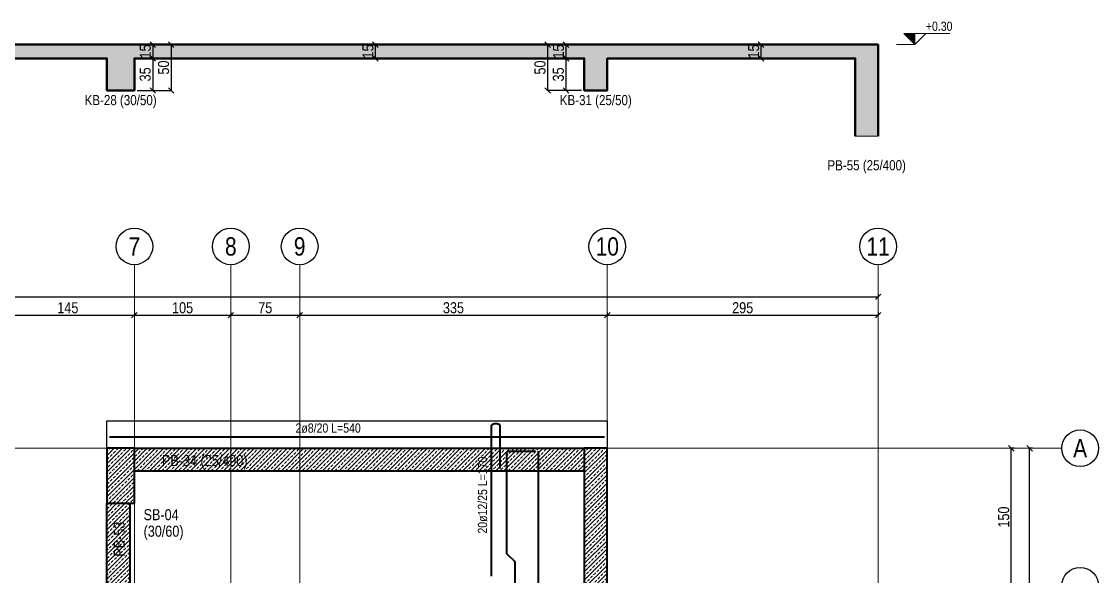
# Model space of a CAD drawing. Header units: millimetres. Extents: x 1379 to 4554, y 556 to 2850.
# Drawn here: x 3341 to 4514, y 2245 to 2850 of the extents above; entities that cross this region are included whole.
import ezdxf
from ezdxf.enums import TextEntityAlignment as Align

# ---------------------------------------------------------------- set-up
doc = ezdxf.new("R2010")
doc.units = ezdxf.units.MM
doc.linetypes.add('DASHED', pattern=[0.75, 0.5, -0.25])
for name, color, linetype, lineweight in [('AKS BALONU (BEYKENT)', 7, 'Continuous', 30), ('AKS CIZGISI (BEYKENT)', 252, 'DASHED', 20), ('AKS OLCU (BEYKENT)', 6, 'Continuous', 18), ('AKS YAZISI (BEYKENT)', 3, 'Continuous', 20), ('DONATI (BEYKENT)', 4, 'Continuous', 40), ('DONATI YAZISI (BEYKENT)', 3, 'Continuous', 20), ('KAT SINIRI (BEYKENT)', 41, 'Continuous', 25), ('KESIT CIZGISI (BEYKENT)', 3, 'Continuous', 50), ('KESIT SINIRI (BEYKENT)', 241, 'DASHED', 20), ('KIRIS ISMI (BEYKENT)', 40, 'Continuous', 20), ('KOLON (BEYKENT)', 3, 'Continuous', 40), ('KOLON ISMI (BEYKENT)', 91, 'Continuous', 20), ('KOT CIZGISI (BEYKENT)', 7, 'Continuous', 20), ('KOT YAZI (BEYKENT)', 7, 'Continuous', 20), ('OLCU (BEYKENT)', 14, 'Continuous', 20), ('PERDE (BEYKENT)', 6, 'Continuous', 40), ('PERDE ISMI (BEYKENT)', 240, 'Continuous', 20), ('TARAMA (BEYKENT)', 8, 'Continuous', 15)]:
    doc.layers.add(name, color=color, linetype=linetype, lineweight=lineweight)
doc.styles.add('DONATI YAZISI (BEYKENT)', font='')
doc.styles.add('YAZI (BEYKENT)', font='')
doc.styles.get('DONATI YAZISI (BEYKENT)').set_extended_font_data('Bahnschrift Light Condensed')
doc.styles.get('YAZI (BEYKENT)').set_extended_font_data('Bahnschrift Light Condensed')
doc.dimstyles.new('AKS_OLCU', dxfattribs={"dimtxt": 12, "dimasz": 3, "dimexe": 0.18, "dimexo": 3, "dimgap": 2, "dimtad": 1, "dimdec": 0, "dimrnd": 0.5, "dimzin": 12, "dimdsep": 46, "dimtxsty": 'YAZI (BEYKENT)', "dimtsz": 3, "dimcen": 0.09, "dimclrt": 7, "dimadec": 0, "dimazin": 0, "dimtfac": 1, "dimtdec": 4, "dimtix": 1, "dimtmove": 0, "dimatfit": 3, "dimfxl": 1, "dimtolj": 1, "dimtzin": 0, "dimarcsym": 0})
doc.dimstyles.new('PLAN_OLCU', dxfattribs={"dimtxt": 12, "dimasz": 3, "dimexe": 0.18, "dimexo": 3, "dimgap": 2, "dimtad": 1, "dimdec": 0, "dimrnd": 0.5, "dimzin": 12, "dimdsep": 46, "dimtxsty": 'YAZI (BEYKENT)', "dimtsz": 3, "dimcen": 0.09, "dimclrt": 7, "dimadec": 0, "dimazin": 0, "dimtfac": 1, "dimtdec": 4, "dimtix": 1, "dimtmove": 0, "dimatfit": 3, "dimfxl": 1, "dimtolj": 1, "dimtzin": 0, "dimarcsym": 0})
pattern_1 = [(45, (-63964.3465, -21549.063), (-4.49012806, 4.49012806), []), (45, (-63959.8563, -21549.063), (-4.49012806, 4.49012806), [3.175, -1.5875])]

# ---------------------------------------------------------------- blocks, each defined once
blk = doc.blocks.new('*D97')
at = {"layer": 'Defpoints', "color": 0, "transparency": 16777216}
for p in [(3464.4, 2824.4), (3464.4, 2809.4), (3484.4, 2809.4)]:
    blk.add_point(p, dxfattribs=at)
at = {"layer": 'OLCU (BEYKENT)', "color": 0, "lineweight": -2, "transparency": 16777216}
for p, q in [((3487.4, 2821.4), (3481.4, 2827.4)), ((3467.4, 2824.4), (3484.5, 2824.4)), ((3484.4, 2824.4), (3484.4, 2809.4)), ((3467.4, 2809.4), (3484.5, 2809.4)), ((3487.4, 2806.4), (3481.4, 2812.4))]:
    blk.add_line(p, q, dxfattribs=at)
at = {"layer": 'OLCU (BEYKENT)', "color": 7, "lineweight": 20, "transparency": 16777216, "insert": (3476.3, 2816.9), "char_height": 12, "attachment_point": 5, "rotation": 90, "style": 'YAZI (BEYKENT)'}
blk.add_mtext('\\A1;15', dxfattribs=at)
blk = doc.blocks.new('*D98')
at = {"layer": 'Defpoints', "color": 0, "transparency": 16777216}
for p in [(3464.4, 2809.4), (3464.4, 2774.4), (3484.4, 2774.4)]:
    blk.add_point(p, dxfattribs=at)
at = {"layer": 'OLCU (BEYKENT)', "color": 0, "lineweight": -2, "transparency": 16777216}
for p, q in [((3467.4, 2809.4), (3484.5, 2809.4)), ((3487.4, 2806.4), (3481.4, 2812.4)), ((3484.4, 2809.4), (3484.4, 2774.4)), ((3467.4, 2774.4), (3484.5, 2774.4)), ((3487.4, 2771.4), (3481.4, 2777.4))]:
    blk.add_line(p, q, dxfattribs=at)
at = {"layer": 'OLCU (BEYKENT)', "color": 7, "lineweight": 20, "transparency": 16777216, "insert": (3476.2, 2791.9), "char_height": 12, "attachment_point": 5, "rotation": 90, "style": 'YAZI (BEYKENT)'}
blk.add_mtext('\\A1;35', dxfattribs=at)
blk = doc.blocks.new('*D99')
at = {"layer": 'Defpoints', "color": 0, "transparency": 16777216}
for p in [(3464.4, 2824.4), (3464.4, 2774.4), (3504.4, 2774.4)]:
    blk.add_point(p, dxfattribs=at)
at = {"layer": 'OLCU (BEYKENT)', "color": 0, "lineweight": -2, "transparency": 16777216}
for p, q in [((3507.4, 2821.4), (3501.4, 2827.4)), ((3467.4, 2824.4), (3504.5, 2824.4)), ((3504.4, 2824.4), (3504.4, 2774.4)), ((3467.4, 2774.4), (3504.5, 2774.4)), ((3507.4, 2771.4), (3501.4, 2777.4))]:
    blk.add_line(p, q, dxfattribs=at)
at = {"layer": 'OLCU (BEYKENT)', "color": 7, "lineweight": 20, "transparency": 16777216, "insert": (3496.2, 2799.4), "char_height": 12, "attachment_point": 5, "rotation": 90, "style": 'YAZI (BEYKENT)'}
blk.add_mtext('\\A1;50', dxfattribs=at)
blk = doc.blocks.new('*D100')
at = {"layer": 'Defpoints', "color": 0, "transparency": 16777216}
for p in [(3954.4, 2824.4), (3934.4, 2809.4), (3954.4, 2809.4)]:
    blk.add_point(p, dxfattribs=at)
at = {"layer": 'OLCU (BEYKENT)', "color": 0, "lineweight": -2, "transparency": 16777216}
for p, q in [((3937.4, 2821.4), (3931.4, 2827.4)), ((3951.4, 2824.4), (3934.2, 2824.4)), ((3934.4, 2824.4), (3934.4, 2809.4)), ((3937.4, 2806.4), (3931.4, 2812.4)), ((3951.4, 2809.4), (3934.2, 2809.4))]:
    blk.add_line(p, q, dxfattribs=at)
at = {"layer": 'OLCU (BEYKENT)', "color": 7, "lineweight": 20, "transparency": 16777216, "insert": (3926.3, 2816.9), "char_height": 12, "attachment_point": 5, "rotation": 90, "style": 'YAZI (BEYKENT)'}
blk.add_mtext('\\A1;15', dxfattribs=at)
blk = doc.blocks.new('*D101')
at = {"layer": 'Defpoints', "color": 0, "transparency": 16777216}
for p in [(3954.4, 2809.4), (3934.4, 2774.4), (3954.4, 2774.4)]:
    blk.add_point(p, dxfattribs=at)
at = {"layer": 'OLCU (BEYKENT)', "color": 0, "lineweight": -2, "transparency": 16777216}
for p, q in [((3937.4, 2806.4), (3931.4, 2812.4)), ((3951.4, 2809.4), (3934.2, 2809.4)), ((3934.4, 2809.4), (3934.4, 2774.4)), ((3937.4, 2771.4), (3931.4, 2777.4)), ((3951.4, 2774.4), (3934.2, 2774.4))]:
    blk.add_line(p, q, dxfattribs=at)
at = {"layer": 'OLCU (BEYKENT)', "color": 7, "lineweight": 20, "transparency": 16777216, "insert": (3926.2, 2791.9), "char_height": 12, "attachment_point": 5, "rotation": 90, "style": 'YAZI (BEYKENT)'}
blk.add_mtext('\\A1;35', dxfattribs=at)
blk = doc.blocks.new('*D102')
at = {"layer": 'Defpoints', "color": 0, "transparency": 16777216}
for p in [(3954.4, 2824.4), (3914.4, 2774.4), (3954.4, 2774.4)]:
    blk.add_point(p, dxfattribs=at)
at = {"layer": 'OLCU (BEYKENT)', "color": 0, "lineweight": -2, "transparency": 16777216}
for p, q in [((3917.4, 2821.4), (3911.4, 2827.4)), ((3951.4, 2824.4), (3914.2, 2824.4)), ((3914.4, 2824.4), (3914.4, 2774.4)), ((3917.4, 2771.4), (3911.4, 2777.4)), ((3951.4, 2774.4), (3914.2, 2774.4))]:
    blk.add_line(p, q, dxfattribs=at)
at = {"layer": 'OLCU (BEYKENT)', "color": 7, "lineweight": 20, "transparency": 16777216, "insert": (3906.2, 2799.4), "char_height": 12, "attachment_point": 5, "rotation": 90, "style": 'YAZI (BEYKENT)'}
blk.add_mtext('\\A1;50', dxfattribs=at)
blk = doc.blocks.new('*D104')
at = {"layer": 'Defpoints', "color": 0, "transparency": 16777216}
for p in [(3706.9, 2824.4), (3726.9, 2824.4), (3706.9, 2809.4)]:
    blk.add_point(p, dxfattribs=at)
at = {"layer": 'OLCU (BEYKENT)', "color": 0, "lineweight": -2, "transparency": 16777216}
for p, q in [((3729.9, 2821.4), (3723.9, 2827.4)), ((3709.9, 2824.4), (3727, 2824.4)), ((3726.9, 2809.4), (3726.9, 2824.4)), ((3709.9, 2809.4), (3727, 2809.4)), ((3729.9, 2806.4), (3723.9, 2812.4))]:
    blk.add_line(p, q, dxfattribs=at)
at = {"layer": 'OLCU (BEYKENT)', "color": 7, "lineweight": 20, "transparency": 16777216, "insert": (3718.8, 2816.9), "char_height": 12, "attachment_point": 5, "rotation": 90, "style": 'YAZI (BEYKENT)'}
blk.add_mtext('\\A1;15', dxfattribs=at)
blk = doc.blocks.new('*D108')
at = {"layer": 'Defpoints', "color": 0, "transparency": 16777216}
for p in [(4126.9, 2824.4), (4146.9, 2824.4), (4126.9, 2809.4)]:
    blk.add_point(p, dxfattribs=at)
at = {"layer": 'OLCU (BEYKENT)', "color": 0, "lineweight": -2, "transparency": 16777216}
for p, q in [((4149.9, 2821.4), (4143.9, 2827.4)), ((4129.9, 2824.4), (4147, 2824.4)), ((4146.9, 2809.4), (4146.9, 2824.4)), ((4129.9, 2809.4), (4147, 2809.4)), ((4149.9, 2806.4), (4143.9, 2812.4))]:
    blk.add_line(p, q, dxfattribs=at)
at = {"layer": 'OLCU (BEYKENT)', "color": 7, "lineweight": 20, "transparency": 16777216, "insert": (4138.8, 2816.9), "char_height": 12, "attachment_point": 5, "rotation": 90, "style": 'YAZI (BEYKENT)'}
blk.add_mtext('\\A1;15', dxfattribs=at)
blk = doc.blocks.new('*D124')
at = {"layer": 'AKS OLCU (BEYKENT)', "color": 0, "lineweight": -2, "transparency": 16777216}
for p, q in [((1841.4, 2546.4), (1847.4, 2552.4)), ((1844.4, 2552.4), (1844.4, 2549.6)), ((1844.4, 2549.4), (4274.4, 2549.4)), ((4271.4, 2546.4), (4277.4, 2552.4)), ((4274.4, 2552.4), (4274.4, 2549.6))]:
    blk.add_line(p, q, dxfattribs=at)
at = {"layer": 'Defpoints', "color": 0, "transparency": 16777216}
for p in [(1844.4, 2549.4), (4274.4, 2549.4), (4274.4, 2549.4)]:
    blk.add_point(p, dxfattribs=at)
at = {"layer": 'AKS OLCU (BEYKENT)', "color": 7, "transparency": 16777216, "insert": (3059.4, 2557.5), "char_height": 12, "attachment_point": 5, "style": 'YAZI (BEYKENT)'}
blk.add_mtext('\\A1;2430', dxfattribs=at)
blk = doc.blocks.new('*D130')
at = {"layer": 'AKS OLCU (BEYKENT)', "color": 0, "lineweight": -2, "transparency": 16777216}
for p, q in [((3316.4, 2526.4), (3322.4, 2532.4)), ((3319.4, 2532.4), (3319.4, 2529.6)), ((3319.4, 2529.4), (3464.4, 2529.4)), ((3461.4, 2526.4), (3467.4, 2532.4)), ((3464.4, 2532.4), (3464.4, 2529.6))]:
    blk.add_line(p, q, dxfattribs=at)
at = {"layer": 'Defpoints', "color": 0, "transparency": 16777216}
for p in [(3319.4, 2529.4), (3464.4, 2529.4), (3464.4, 2529.4)]:
    blk.add_point(p, dxfattribs=at)
at = {"layer": 'AKS OLCU (BEYKENT)', "color": 7, "transparency": 16777216, "insert": (3391.9, 2537.5), "char_height": 12, "attachment_point": 5, "style": 'YAZI (BEYKENT)'}
blk.add_mtext('\\A1;145', dxfattribs=at)
blk = doc.blocks.new('*D131')
at = {"layer": 'AKS OLCU (BEYKENT)', "color": 0, "lineweight": -2, "transparency": 16777216}
for p, q in [((3461.4, 2526.4), (3467.4, 2532.4)), ((3464.4, 2532.4), (3464.4, 2529.6)), ((3464.4, 2529.4), (3569.4, 2529.4)), ((3566.4, 2526.4), (3572.4, 2532.4)), ((3569.4, 2532.4), (3569.4, 2529.6))]:
    blk.add_line(p, q, dxfattribs=at)
at = {"layer": 'Defpoints', "color": 0, "transparency": 16777216}
for p in [(3464.4, 2529.4), (3569.4, 2529.4), (3569.4, 2529.4)]:
    blk.add_point(p, dxfattribs=at)
at = {"layer": 'AKS OLCU (BEYKENT)', "color": 7, "transparency": 16777216, "insert": (3516.9, 2537.5), "char_height": 12, "attachment_point": 5, "style": 'YAZI (BEYKENT)'}
blk.add_mtext('\\A1;105', dxfattribs=at)
blk = doc.blocks.new('*D132')
at = {"layer": 'AKS OLCU (BEYKENT)', "color": 0, "lineweight": -2, "transparency": 16777216}
for p, q in [((3566.4, 2526.4), (3572.4, 2532.4)), ((3569.4, 2532.4), (3569.4, 2529.6)), ((3569.4, 2529.4), (3644.4, 2529.4)), ((3641.4, 2526.4), (3647.4, 2532.4)), ((3644.4, 2532.4), (3644.4, 2529.6))]:
    blk.add_line(p, q, dxfattribs=at)
at = {"layer": 'Defpoints', "color": 0, "transparency": 16777216}
for p in [(3569.4, 2529.4), (3644.4, 2529.4), (3644.4, 2529.4)]:
    blk.add_point(p, dxfattribs=at)
at = {"layer": 'AKS OLCU (BEYKENT)', "color": 7, "transparency": 16777216, "insert": (3606.9, 2537.5), "char_height": 12, "attachment_point": 5, "style": 'YAZI (BEYKENT)'}
blk.add_mtext('\\A1;75', dxfattribs=at)
blk = doc.blocks.new('*D133')
at = {"layer": 'AKS OLCU (BEYKENT)', "color": 0, "lineweight": -2, "transparency": 16777216}
for p, q in [((3641.4, 2526.4), (3647.4, 2532.4)), ((3644.4, 2532.4), (3644.4, 2529.6)), ((3644.4, 2529.4), (3979.4, 2529.4)), ((3976.4, 2526.4), (3982.4, 2532.4)), ((3979.4, 2532.4), (3979.4, 2529.6))]:
    blk.add_line(p, q, dxfattribs=at)
at = {"layer": 'Defpoints', "color": 0, "transparency": 16777216}
for p in [(3644.4, 2529.4), (3979.4, 2529.4), (3979.4, 2529.4)]:
    blk.add_point(p, dxfattribs=at)
at = {"layer": 'AKS OLCU (BEYKENT)', "color": 7, "transparency": 16777216, "insert": (3811.9, 2537.5), "char_height": 12, "attachment_point": 5, "style": 'YAZI (BEYKENT)'}
blk.add_mtext('\\A1;335', dxfattribs=at)
blk = doc.blocks.new('*D134')
at = {"layer": 'AKS OLCU (BEYKENT)', "color": 0, "lineweight": -2, "transparency": 16777216}
for p, q in [((3976.4, 2526.4), (3982.4, 2532.4)), ((3979.4, 2532.4), (3979.4, 2529.6)), ((3979.4, 2529.4), (4274.4, 2529.4)), ((4271.4, 2526.4), (4277.4, 2532.4)), ((4274.4, 2532.4), (4274.4, 2529.6))]:
    blk.add_line(p, q, dxfattribs=at)
at = {"layer": 'Defpoints', "color": 0, "transparency": 16777216}
for p in [(3979.4, 2529.4), (4274.4, 2529.4), (4274.4, 2529.4)]:
    blk.add_point(p, dxfattribs=at)
at = {"layer": 'AKS OLCU (BEYKENT)', "color": 7, "transparency": 16777216, "insert": (4126.9, 2537.5), "char_height": 12, "attachment_point": 5, "style": 'YAZI (BEYKENT)'}
blk.add_mtext('\\A1;295', dxfattribs=at)
blk = doc.blocks.new('*D159')
at = {"layer": 'AKS OLCU (BEYKENT)', "color": 0, "lineweight": -2, "transparency": 16777216}
for p, q in [((4442.4, 2381.4), (4436.4, 2387.4)), ((4439.4, 804.4), (4439.4, 2384.4)), ((4442.4, 2384.4), (4439.5, 2384.4)), ((4442.4, 801.4), (4436.4, 807.4)), ((4442.4, 804.4), (4439.5, 804.4))]:
    blk.add_line(p, q, dxfattribs=at)
at = {"layer": 'Defpoints', "color": 0, "transparency": 16777216}
for p in [(4439.4, 2384.4), (4439.4, 2384.4), (4439.4, 804.4)]:
    blk.add_point(p, dxfattribs=at)
at = {"layer": 'AKS OLCU (BEYKENT)', "color": 7, "transparency": 16777216, "insert": (4431.2, 1594.4), "char_height": 12, "attachment_point": 5, "rotation": 90, "style": 'YAZI (BEYKENT)'}
blk.add_mtext('\\A1;1580', dxfattribs=at)
blk = doc.blocks.new('*D171')
at = {"layer": 'AKS OLCU (BEYKENT)', "color": 0, "lineweight": -2, "transparency": 16777216}
for p, q in [((4422.4, 2381.4), (4416.4, 2387.4)), ((4419.4, 2234.4), (4419.4, 2384.4)), ((4422.4, 2384.4), (4419.5, 2384.4)), ((4422.4, 2231.4), (4416.4, 2237.4)), ((4422.4, 2234.4), (4419.5, 2234.4))]:
    blk.add_line(p, q, dxfattribs=at)
at = {"layer": 'Defpoints', "color": 0, "transparency": 16777216}
for p in [(4419.4, 2384.4), (4419.4, 2384.4), (4419.4, 2234.4)]:
    blk.add_point(p, dxfattribs=at)
at = {"layer": 'AKS OLCU (BEYKENT)', "color": 7, "transparency": 16777216, "insert": (4411.2, 2309.4), "char_height": 12, "attachment_point": 5, "rotation": 90, "style": 'YAZI (BEYKENT)'}
blk.add_mtext('\\A1;150', dxfattribs=at)

msp = doc.modelspace()

# ---------------------------------------------------------------- hatches: boundary and pattern name
at = {"layer": 'KOT CIZGISI (BEYKENT)'}
msp.add_hatch(color=250, dxfattribs=at).paths.add_polyline_path([(4314.4, 2824.4), (4302.4, 2836.4), (4314.4, 2836.4)])
at = {"layer": 'TARAMA (BEYKENT)'}
h = msp.add_hatch(dxfattribs=at)
h.set_pattern_fill('ANSI33', color=256, style=0)
h.set_pattern_definition(pattern_1)
h.paths.add_polyline_path([(1844.4, 2824.4), (4274.4, 2824.4), (4274.4, 2724.4), (4249.4, 2724.4), (4249.4, 2809.4), (3979.4, 2809.4), (3979.4, 2774.4), (3954.4, 2774.4), (3954.4, 2809.4), (3464.4, 2809.4), (3464.4, 2774.4), (3434.4, 2774.4), (3434.4, 2809.4), (3069.4, 2809.4), (3069.4, 2774.4), (3044.4, 2774.4), (3044.4, 2809.4), (2684.4, 2809.4), (2684.4, 2774.4), (2654.4, 2774.4), (2654.4, 2809.4), (2164.4, 2809.4), (2164.4, 2774.4), (2139.4, 2774.4), (2139.4, 2809.4), (1869.4, 2809.4), (1869.4, 2724.4), (1844.4, 2724.4)])
h = msp.add_hatch(dxfattribs=at)
h.set_pattern_fill('ANSI33', color=256, style=0)
h.set_pattern_definition(pattern_1)
h.paths.add_polyline_path([(3434.4, 2324.4), (3464.4, 2324.4), (3464.4, 2384.4), (3434.4, 2384.4)])
h = msp.add_hatch(dxfattribs=at)
h.set_pattern_fill('ANSI33', color=256, style=0)
h.set_pattern_definition(pattern_1)
h.paths.add_polyline_path([(3954.4, 2384.4), (3954.4, 2359.4), (3464.4, 2359.4), (3464.4, 2384.4)])
h = msp.add_hatch(dxfattribs=at)
h.set_pattern_fill('ANSI33', color=256, style=0)
h.set_pattern_definition(pattern_1)
h.paths.add_polyline_path([(3954.4, 2209.4), (3979.4, 2209.4), (3979.4, 2384.4), (3954.4, 2384.4)])
h = msp.add_hatch(dxfattribs=at)
h.set_pattern_fill('ANSI33', color=256, style=0)
h.set_pattern_definition(pattern_1)
h.paths.add_polyline_path([(3434.4, 2324.4), (3459.4, 2324.4), (3459.4, 2234.4), (3434.4, 2234.4)])

# ---------------------------------------------------------------- linework, layer by layer
at = {"layer": 'AKS BALONU (BEYKENT)'}
for centre in [(3464.4, 2604.4), (3569.4, 2604.4), (3644.4, 2604.4), (3979.4, 2604.4), (4274.4, 2604.4), (4494.4, 2384.4), (4494.4, 2234.4)]:
    msp.add_circle(centre, 20, dxfattribs=at)
at = {"layer": 'AKS CIZGISI (BEYKENT)'}
for p, q in [((3464.4, 604.4), (3464.4, 2584.4)), ((3569.4, 604.4), (3569.4, 2584.4)), ((3644.4, 604.4), (3644.4, 2584.4)), ((3979.4, 604.4), (3979.4, 2584.4)), ((4274.4, 604.4), (4274.4, 2584.4)), ((1644.4, 2384.4), (4474.4, 2384.4))]:
    msp.add_line(p, q, dxfattribs=at)
at = {"layer": 'DONATI (BEYKENT)'}
for points in [[(3853.5, 2244.9), (3853.5, 2408.4, -0.414214), (3856.5, 2411.4), (3859.5, 2411.4, -0.414214), (3862.5, 2408.4), (3862.5, 2362.4)], [(3870.1, 1850.4), (3870.1, 1998.8, -0.198912), (3870.5, 1999.8), (3878.6, 2008, 0.198912), (3879.1, 2009), (3879.1, 2259.8, 0.198912), (3878.6, 2260.8), (3870.5, 2269, -0.198912), (3870.1, 2270), (3870.1, 2379.9, -0.414214), (3871.6, 2381.4), (3901.1, 2381.4)]]:
    msp.add_lwpolyline(points, format="xyb", dxfattribs=at)
for points in [[(3976.4, 2396.4), (3437.4, 2396.4)], [(3904.1, 2381.4), (3904.1, 1887.4)]]:
    msp.add_lwpolyline(points, dxfattribs=at)
at = {"layer": 'KAT SINIRI (BEYKENT)'}
msp.add_lwpolyline([(3069.4, 2234.4), (3434.4, 2234.4), (3434.4, 2414.4), (3979.4, 2414.4), (3979.4, 2234.4), (4274.4, 2234.4), (4274.4, 1739.4), (4149.4, 1739.4), (4149.4, 1589.4), (3764.4, 1589.4), (3764.4, 1409.4), (3626.9, 1409.4), (3626.9, 1049.1), (3604.4, 1038.2), (3541.6, 1168.4), (3069.4, 1168.4)], dxfattribs=at)
at = {"layer": 'KESIT CIZGISI (BEYKENT)'}
for points in [[(1844.4, 2724.4), (1844.4, 2824.4), (4274.4, 2824.4), (4274.4, 2724.4)], [(4249.4, 2724.4), (4249.4, 2809.4), (3979.4, 2809.4), (3979.4, 2774.4), (3954.4, 2774.4), (3954.4, 2809.4), (3464.4, 2809.4), (3464.4, 2774.4), (3434.4, 2774.4), (3434.4, 2809.4), (3069.4, 2809.4), (3069.4, 2774.4), (3044.4, 2774.4), (3044.4, 2809.4), (2684.4, 2809.4), (2684.4, 2774.4), (2654.4, 2774.4), (2654.4, 2809.4), (2164.4, 2809.4), (2164.4, 2774.4), (2139.4, 2774.4), (2139.4, 2809.4), (1869.4, 2809.4), (1869.4, 2724.4)]]:
    msp.add_lwpolyline(points, dxfattribs=at)
at = {"layer": 'KESIT SINIRI (BEYKENT)'}
msp.add_lwpolyline([(4249.4, 2724.4), (4274.4, 2724.4)], dxfattribs=at)
at = {"layer": 'KOLON (BEYKENT)'}
for points in [[(3434.4, 2324.4), (3464.4, 2324.4), (3464.4, 2384.4), (3434.4, 2384.4)], [(3954.4, 2209.4), (3979.4, 2209.4), (3979.4, 2384.4), (3954.4, 2384.4)]]:
    msp.add_lwpolyline(points, close=True, dxfattribs=at)
at = {"layer": 'KOT CIZGISI (BEYKENT)'}
for p, q in [((4302.4, 2836.4), (4326.4, 2836.4)), ((4314.4, 2824.4), (4326.4, 2836.4)), ((4326.4, 2836.4), (4314.4, 2836.4)), ((4326.4, 2836.4), (4352.4, 2836.4)), ((4294.4, 2824.4), (4314.4, 2824.4))]:
    msp.add_line(p, q, dxfattribs=at)
msp.add_lwpolyline([(4314.4, 2824.4), (4302.4, 2836.4), (4314.4, 2836.4)], close=True, dxfattribs=at)
at = {"layer": 'PERDE (BEYKENT)'}
for points in [[(3954.4, 2384.4), (3954.4, 2359.4), (3464.4, 2359.4), (3464.4, 2384.4)], [(3434.4, 2324.4), (3459.4, 2324.4), (3459.4, 2234.4), (3434.4, 2234.4)]]:
    msp.add_lwpolyline(points, close=True, dxfattribs=at)
at = {"layer": 'TARAMA (BEYKENT)'}
msp.add_lwpolyline([(1844.4, 2824.4), (4274.4, 2824.4), (4274.4, 2724.4), (4249.4, 2724.4), (4249.4, 2809.4), (3979.4, 2809.4), (3979.4, 2774.4), (3954.4, 2774.4), (3954.4, 2809.4), (3464.4, 2809.4), (3464.4, 2774.4), (3434.4, 2774.4), (3434.4, 2809.4), (3069.4, 2809.4)], dxfattribs=at)

# ---------------------------------------------------------------- texts
at = {"layer": 'AKS YAZISI (BEYKENT)', "style": 'YAZI (BEYKENT)'}
for s, p in [('7', (3464.4, 2604.4)), ('8', (3569.4, 2604.4)), ('9', (3644.4, 2604.4)), ('10', (3979.4, 2604.4)), ('11', (4274.4, 2604.4)), ('A', (4494.4, 2384.4))]:
    msp.add_text(s, height=20, dxfattribs=at).set_placement(p, align=Align.MIDDLE_CENTER)
at = {"layer": 'DONATI YAZISI (BEYKENT)', "style": 'DONATI YAZISI (BEYKENT)'}
msp.add_text('2ø8/20 L=540', height=10, dxfattribs=at).set_placement((3675.4, 2406.4), align=Align.MIDDLE_CENTER)
msp.add_text('20ø12/25 L=170', height=10, rotation=90, dxfattribs=at).set_placement((3843.5, 2333.3), align=Align.MIDDLE_CENTER)
at = {"layer": 'KIRIS ISMI (BEYKENT)', "style": 'YAZI (BEYKENT)'}
for s, p in [('KB-28 (30/50)', (3449.4, 2769.4)), ('KB-31 (25/50)', (3966.9, 2769.4))]:
    msp.add_text(s, height=11, dxfattribs=at).set_placement(p, align=Align.TOP_CENTER)
at = {"layer": 'KOLON ISMI (BEYKENT)', "style": 'YAZI (BEYKENT)'}
for s, p in [('SB-04', (3474.4, 2302.4)), ('(30/60)', (3474.4, 2284.4))]:
    msp.add_text(s, height=12, dxfattribs=at).set_placement(p, align=Align.BOTTOM_LEFT)
at = {"layer": 'KOT YAZI (BEYKENT)', "style": 'YAZI (BEYKENT)'}
msp.add_text('+0.30', height=10, dxfattribs=at).set_placement((4326.4, 2836.4), align=Align.BOTTOM_LEFT)
at = {"layer": 'PERDE ISMI (BEYKENT)', "style": 'YAZI (BEYKENT)'}
msp.add_text('PB-55 (25/400)', height=11, dxfattribs=at).set_placement((4261.9, 2698.4), align=Align.TOP_CENTER)
msp.add_text('PB-34 (25/490)', height=12, dxfattribs=at).set_placement((3494.4, 2361.4), align=Align.BOTTOM_LEFT)
msp.add_text('PB-53', height=12, rotation=90, dxfattribs=at).set_placement((3457.4, 2304.4), align=Align.BOTTOM_RIGHT)

# ---------------------------------------------------------------- dimensions: what is measured, and where the dimension line sits
at = {"layer": 'AKS OLCU (BEYKENT)'}
for p1, p2, picture, middle in [((1844.4, 2549.4), (4274.4, 2549.4), '*D124', (3059.4, 2557.5)), ((3319.4, 2529.4), (3464.4, 2529.4), '*D130', (3391.9, 2537.5)), ((3464.4, 2529.4), (3569.4, 2529.4), '*D131', (3516.9, 2537.5)), ((3569.4, 2529.4), (3644.4, 2529.4), '*D132', (3606.9, 2537.5)), ((3644.4, 2529.4), (3979.4, 2529.4), '*D133', (3811.9, 2537.5)), ((3979.4, 2529.4), (4274.4, 2529.4), '*D134', (4126.9, 2537.5)), ((4419.4, 2234.4), (4419.4, 2384.4), '*D171', (4411.2, 2309.4)), ((4439.4, 804.4), (4439.4, 2384.4), '*D159', (4431.2, 1594.4))]:
    dim = msp.add_aligned_dim(p1=p1, p2=p2, distance=0, dimstyle='AKS_OLCU', dxfattribs=at)
    dim.commit()
    dim.dimension.update_dxf_attribs({"geometry": picture, "text_midpoint": middle})
at = {"layer": 'OLCU (BEYKENT)', "lineweight": 20}
for p1, p2, distance, picture, middle in [((3464.4, 2824.4), (3464.4, 2809.4), 20, '*D97', (3476.3, 2816.9)), ((3464.4, 2824.4), (3464.4, 2774.4), 40, '*D99', (3496.2, 2799.4)), ((3706.9, 2809.4), (3706.9, 2824.4), -20, '*D104', (3718.8, 2816.9)), ((3954.4, 2824.4), (3954.4, 2774.4), -40, '*D102', (3906.2, 2799.4)), ((3954.4, 2824.4), (3954.4, 2809.4), -20, '*D100', (3926.3, 2816.9)), ((4126.9, 2809.4), (4126.9, 2824.4), -20, '*D108', (4138.8, 2816.9)), ((3464.4, 2809.4), (3464.4, 2774.4), 20, '*D98', (3476.2, 2791.9)), ((3954.4, 2809.4), (3954.4, 2774.4), -20, '*D101', (3926.2, 2791.9))]:
    dim = msp.add_aligned_dim(p1=p1, p2=p2, distance=distance, dimstyle='PLAN_OLCU', dxfattribs=at)
    dim.commit()
    dim.dimension.update_dxf_attribs({"geometry": picture, "text_midpoint": middle})

doc.saveas('drawing.dxf')
